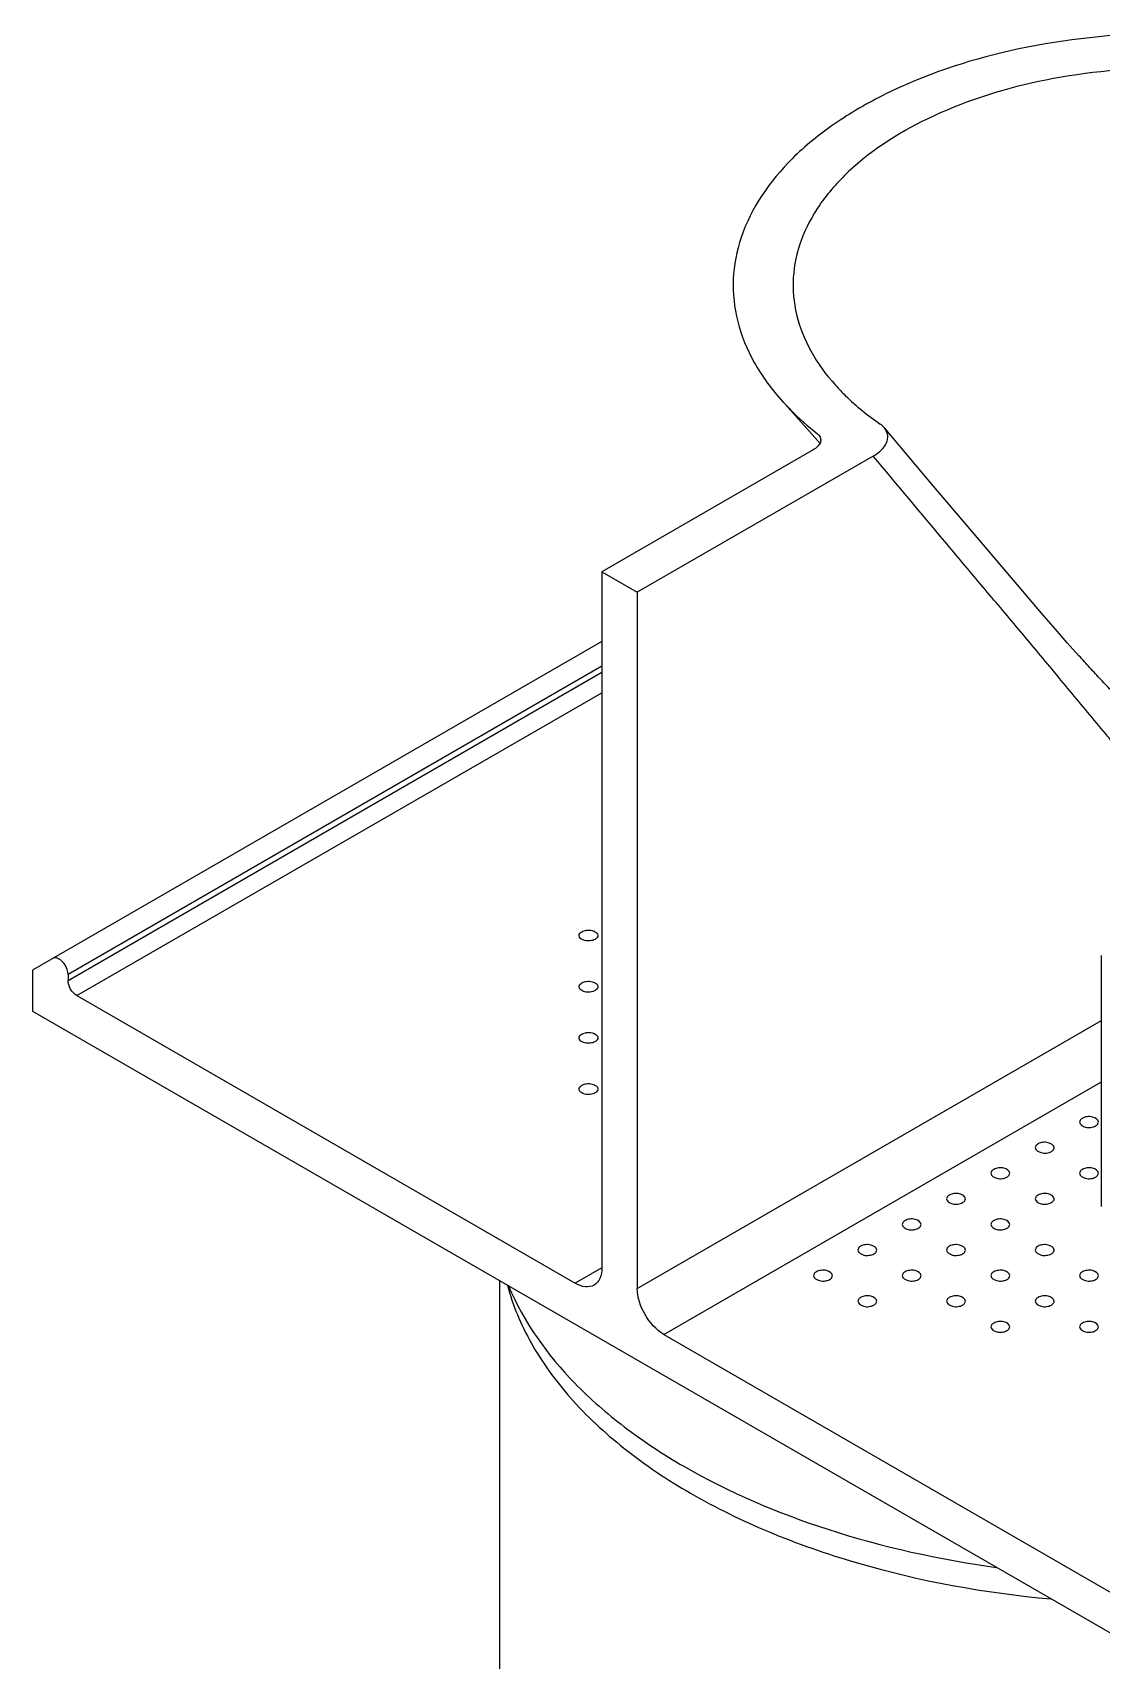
# Model space of a CAD drawing. Header units: millimetres. Extents: x 0 to 1189, y 0 to 841.
# Drawn here: x 545.5 to 630.7, y 345.5 to 475.3 of the extents above; entities that cross this region are included whole.
import ezdxf

# ---------------------------------------------------------------- set-up
doc = ezdxf.new("R2010")
doc.units = ezdxf.units.MM
doc.header["$LTSCALE"] = 65.395
doc.layers.get('0').update_dxf_attribs({"linetype": 'CONTINUOUS'})
doc.layers.add('AXIS', color=7, linetype='CONTINUOUS')
doc.layers.add('SURFACES', color=7, linetype='CONTINUOUS')

msp = doc.modelspace()

# ---------------------------------------------------------------- linework, layer by layer
at = {"color": 7, "linetype": 'Continuous'}
for p, q in [((607.73, 442.04), (590.88, 432.31)), ((612.53, 441.54), (593.71, 430.67)), ((590.88, 432.31), (590.88, 376.78)), ((590.88, 432.31), (593.71, 430.67)), ((593.71, 430.67), (593.71, 375.15)), ((590.88, 426.74), (545.49, 400.54)), ((628.93, 425.61), (628.93, 425.61)), ((545.49, 400.54), (545.49, 397.27)), ((548.32, 400.2), (548.32, 399.72)), ((549.03, 398.5), (588.76, 375.56)), ((595.83, 371.48), (635.56, 348.54))]:
    msp.add_line(p, q, dxfattribs=at)
at = {"color": 9, "linetype": 'Continuous'}
for p, q in [((590.88, 424.77), (548.32, 400.2)), ((548.32, 399.72), (590.88, 424.3)), ((549.03, 398.5), (590.88, 422.66)), ((593.71, 375.15), (630.72, 396.52)), ((595.83, 371.48), (630.72, 391.62)), ((590.88, 376.78), (588.76, 375.56))]:
    msp.add_line(p, q, dxfattribs=at)
at = {"color": 7, "linetype": 'Continuous'}
msp.add_lwpolyline([(628.93, 425.61), (628, 426.65), (627.06, 427.73), (625.94, 429.02), (623.99, 431.3), (620.99, 434.82), (617.17, 439.33), (613.41, 443.79)], dxfattribs=at)
for points, knots in [([(656.67, 471.37), (653.36, 472.77), (646.11, 474.78), (634.81, 475.59), (623.66, 474.29), (615.12, 471.46), (609.45, 468.18), (605.15, 464.71), (602.11, 460.38), (601.2, 455.65), (601.57, 452.19), (602.95, 448.84), (604.43, 446.85), (605.28, 445.9)], [0, 0, 0, 0, 0.144052, 0.297954, 0.450532, 0.590914, 0.654074, 0.711776, 0.81153, 0.856872, 0.901868, 0.948932, 1, 1, 1, 1]), ([(655.34, 468.47), (652.53, 469.83), (646.27, 471.82), (636.39, 472.81), (626.46, 471.9), (617.59, 469.19), (611.51, 465.45), (608.21, 461.73), (606.66, 458.84), (606, 455.8), (606.28, 452.74), (607.47, 449.77), (608.76, 448.02), (609.52, 447.18)], [0, 0, 0, 0, 0.141008, 0.293783, 0.446857, 0.588678, 0.710692, 0.763654, 0.811981, 0.857375, 0.902235, 0.9491, 1, 1, 1, 1]), ([(609.52, 447.18), (609.77, 446.9), (610.86, 445.76), (612.1, 444.76), (613.09, 444.08)], [0, 0, 0, 0, 0.238882, 1, 1, 1, 1]), ([(605.28, 445.9), (605.49, 445.68), (606.36, 444.75), (607.32, 443.91), (608.07, 443.31)], [0, 0, 0, 0, 0.242117, 1, 1, 1, 1]), ([(608.19, 443.2), (608.26, 443.11), (608.37, 442.9), (608.3, 442.55), (608.07, 442.26), (607.86, 442.11), (607.73, 442.04)], [0, 0, 0, 0, 0.234646, 0.457112, 0.708255, 1, 1, 1, 1]), ([(612.53, 441.54), (612.77, 441.67), (613.18, 441.97), (613.62, 442.54), (613.75, 443.21), (613.55, 443.62), (613.41, 443.79)], [0, 0, 0, 0, 0.291987, 0.543024, 0.765622, 1, 1, 1, 1]), ([(548.32, 400.2), (548.32, 400.38), (548.21, 400.75), (547.9, 401.28), (547.35, 401.61), (547.11, 401.48)], [0, 0, 0, 0, 0.277659, 0.577358, 1, 1, 1, 1]), ([(549.03, 398.5), (548.82, 398.62), (548.48, 399), (548.32, 399.48), (548.32, 399.72)], [0, 0, 0, 0, 0.499999, 1, 1, 1, 1]), ([(590.88, 376.78), (590.88, 376.5), (590.81, 375.96), (590.46, 375.53), (590.26, 375.41)], [0, 0, 0, 0, 0.550825, 1, 1, 1, 1]), ([(590.26, 375.41), (590.06, 375.29), (589.5, 375.21), (589.01, 375.42), (588.76, 375.56)], [0, 0, 0, 0, 0.449176, 1, 1, 1, 1]), ([(595.83, 371.48), (595.2, 371.84), (594.21, 372.99), (593.71, 374.42), (593.71, 375.15)], [0, 0, 0, 0, 0.499999, 1, 1, 1, 1])]:
    msp.add_open_spline(points, degree=3, knots=knots, dxfattribs=at)
at = {"color": 9, "linetype": 'Continuous'}
for points, knots in [([(659.74, 468.79), (658.79, 466.56), (656.89, 462.1), (654.04, 455.41), (651.19, 448.71), (648.81, 443.14), (646.91, 438.68), (645.49, 435.33), (644.07, 431.98), (642.65, 428.63), (641.23, 425.29), (640.06, 422.49), (639.11, 420.26), (638.36, 418.59), (637.6, 417.27), (636.81, 416.39), (636.04, 415.78), (634.94, 415.45), (633.88, 416.03), (633.16, 416.83), (632.45, 417.68), (631.74, 418.54), (630.8, 419.69), (629.62, 421.11), (628.2, 422.82), (626.78, 424.53), (625.36, 426.23), (623.46, 428.5), (621.08, 431.33), (617.28, 435.87), (614.43, 439.27), (612.53, 441.54)], [0, 0, 0, 0, 0.077641, 0.155281, 0.23292, 0.310558, 0.349376, 0.388192, 0.427005, 0.465814, 0.504613, 0.543399, 0.562815, 0.582347, 0.601944, 0.611362, 0.61995, 0.63349, 0.644842, 0.656463, 0.668296, 0.680166, 0.692034, 0.715753, 0.739455, 0.76315, 0.786839, 0.810527, 0.857898, 0.905266, 1, 1, 1, 1]), ([(655.34, 468.47), (654.26, 465.94), (652.11, 460.88), (649.42, 454.56), (647.28, 449.49), (645.67, 445.69), (644.06, 441.89), (642.45, 438.09), (640.85, 434.27), (639.53, 431.09), (638.48, 428.53), (637.71, 426.61), (637.09, 424.99), (636.61, 423.69), (636.32, 422.87), (636.11, 422.2), (635.96, 421.7), (635.82, 421.2), (635.71, 420.78), (635.63, 420.44), (635.57, 420.19), (635.52, 419.93), (635.46, 419.7), (635.35, 419.44), (635.1, 419.52), (634.94, 419.63), (634.72, 419.8), (634.47, 420.02), (634.17, 420.28), (633.88, 420.53), (633.51, 420.86), (633.08, 421.27), (632.57, 421.76), (632.08, 422.25), (631.45, 422.89), (630.69, 423.69), (629.8, 424.65), (629.22, 425.29), (628.93, 425.61)], [0, 0, 0, 0, 0.133371, 0.266769, 0.333483, 0.400214, 0.466966, 0.53375, 0.600586, 0.667507, 0.701018, 0.734581, 0.768213, 0.785062, 0.801935, 0.81038, 0.818829, 0.827281, 0.835731, 0.839954, 0.844172, 0.848379, 0.852546, 0.8563, 0.859491, 0.862848, 0.866206, 0.872796, 0.879191, 0.885402, 0.891456, 0.903189, 0.91455, 0.925649, 0.936558, 0.957993, 0.979099, 1, 1, 1, 1]), ([(583.35, 375.41), (583.78, 373.81), (585.13, 370.6), (588.34, 366.2), (592.68, 362.17), (598.03, 358.6), (604.27, 355.56), (613.77, 352.24), (621.44, 350.86), (626.69, 350.39)], [0, 0, 0, 0, 0.094234, 0.195984, 0.307278, 0.428846, 0.560359, 0.700675, 1, 1, 1, 1])]:
    msp.add_open_spline(points, degree=3, knots=knots, dxfattribs=at)
at = {"color": 7, "linetype": 'Continuous'}
for points in [[(613.41, 443.79), (613.32, 443.9), (613.21, 444), (613.09, 444.08)], [(608.07, 443.31), (608.12, 443.28), (608.15, 443.24), (608.19, 443.2)]]:
    msp.add_open_spline(points, degree=3, dxfattribs=at)
at = {"layer": 'AXIS', "color": 7, "linetype": 'Continuous'}
msp.add_line((630.72, 381.68), (630.72, 401.7), dxfattribs=at)
for points, knots in [([(589.07, 403.3), (589.07, 403.32), (589.09, 403.45), (589.2, 403.55), (589.29, 403.6)], [0, 0, 0, 0, 0.220966, 1, 1, 1, 1]), ([(590.35, 402.99), (590.23, 402.92), (589.95, 402.85), (589.49, 402.86), (589.07, 403.09), (589.07, 403.3)], [0, 0, 0, 0, 0.277667, 0.577386, 1, 1, 1, 1]), ([(589.29, 403.6), (589.4, 403.67), (589.69, 403.74), (590.15, 403.73), (590.57, 403.5), (590.57, 403.3)], [0, 0, 0, 0, 0.277667, 0.577386, 1, 1, 1, 1]), ([(590.57, 403.3), (590.57, 403.27), (590.54, 403.14), (590.43, 403.04), (590.35, 402.99)], [0, 0, 0, 0, 0.220966, 1, 1, 1, 1]), ([(589.07, 399.21), (589.07, 399.24), (589.09, 399.37), (589.2, 399.47), (589.29, 399.52)], [0, 0, 0, 0, 0.220966, 1, 1, 1, 1]), ([(590.35, 398.91), (590.23, 398.84), (589.95, 398.77), (589.49, 398.77), (589.07, 399.01), (589.07, 399.21)], [0, 0, 0, 0, 0.277667, 0.577386, 1, 1, 1, 1]), ([(589.29, 399.52), (589.4, 399.59), (589.69, 399.66), (590.15, 399.65), (590.57, 399.42), (590.57, 399.21)], [0, 0, 0, 0, 0.277667, 0.577386, 1, 1, 1, 1]), ([(590.57, 399.21), (590.57, 399.18), (590.54, 399.05), (590.43, 398.96), (590.35, 398.91)], [0, 0, 0, 0, 0.220966, 1, 1, 1, 1]), ([(589.07, 395.13), (589.07, 395.16), (589.09, 395.29), (589.2, 395.39), (589.29, 395.44)], [0, 0, 0, 0, 0.220966, 1, 1, 1, 1]), ([(590.35, 394.82), (590.23, 394.76), (589.95, 394.69), (589.49, 394.69), (589.07, 394.93), (589.07, 395.13)], [0, 0, 0, 0, 0.277667, 0.577386, 1, 1, 1, 1]), ([(589.29, 395.44), (589.4, 395.5), (589.69, 395.58), (590.15, 395.57), (590.57, 395.33), (590.57, 395.13)], [0, 0, 0, 0, 0.277667, 0.577386, 1, 1, 1, 1]), ([(590.57, 395.13), (590.57, 395.1), (590.54, 394.97), (590.43, 394.88), (590.35, 394.82)], [0, 0, 0, 0, 0.220966, 1, 1, 1, 1]), ([(589.07, 391.05), (589.07, 391.08), (589.09, 391.21), (589.2, 391.3), (589.29, 391.35)], [0, 0, 0, 0, 0.220966, 1, 1, 1, 1]), ([(590.35, 390.74), (590.23, 390.68), (589.95, 390.6), (589.49, 390.61), (589.07, 390.84), (589.07, 391.05)], [0, 0, 0, 0, 0.277667, 0.577386, 1, 1, 1, 1]), ([(589.29, 391.35), (589.4, 391.42), (589.69, 391.49), (590.15, 391.49), (590.57, 391.25), (590.57, 391.05)], [0, 0, 0, 0, 0.277667, 0.577386, 1, 1, 1, 1]), ([(590.57, 391.05), (590.57, 391.02), (590.54, 390.89), (590.43, 390.79), (590.35, 390.74)], [0, 0, 0, 0, 0.220966, 1, 1, 1, 1]), ([(629.2, 388.72), (629.17, 388.7), (629.06, 388.63), (628.98, 388.51), (628.98, 388.42)], [0, 0, 0, 0, 0.293914, 1, 1, 1, 1]), ([(628.98, 388.42), (628.98, 388.21), (629.4, 387.98), (629.86, 387.97), (630.15, 388.04), (630.26, 388.11)], [0, 0, 0, 0, 0.422614, 0.722333, 1, 1, 1, 1]), ([(630.48, 388.42), (630.48, 388.62), (630.06, 388.86), (629.6, 388.86), (629.32, 388.79), (629.2, 388.72)], [0, 0, 0, 0, 0.422614, 0.722333, 1, 1, 1, 1]), ([(630.26, 388.11), (630.29, 388.13), (630.4, 388.2), (630.48, 388.33), (630.48, 388.42)], [0, 0, 0, 0, 0.293914, 1, 1, 1, 1]), ([(625.67, 386.68), (625.63, 386.66), (625.53, 386.59), (625.45, 386.47), (625.45, 386.38)], [0, 0, 0, 0, 0.293914, 1, 1, 1, 1]), ([(625.45, 386.38), (625.45, 386.17), (625.87, 385.94), (626.33, 385.93), (626.61, 386), (626.73, 386.07)], [0, 0, 0, 0, 0.422614, 0.722333, 1, 1, 1, 1]), ([(626.95, 386.38), (626.95, 386.58), (626.52, 386.81), (626.06, 386.82), (625.78, 386.75), (625.67, 386.68)], [0, 0, 0, 0, 0.422614, 0.722333, 1, 1, 1, 1]), ([(626.73, 386.07), (626.76, 386.09), (626.86, 386.16), (626.95, 386.28), (626.95, 386.38)], [0, 0, 0, 0, 0.293914, 1, 1, 1, 1]), ([(622.13, 384.64), (622.1, 384.62), (621.99, 384.55), (621.91, 384.43), (621.91, 384.33)], [0, 0, 0, 0, 0.293914, 1, 1, 1, 1]), ([(621.91, 384.33), (621.91, 384.13), (622.33, 383.9), (622.79, 383.89), (623.07, 383.96), (623.19, 384.03)], [0, 0, 0, 0, 0.422614, 0.722333, 1, 1, 1, 1]), ([(623.41, 384.33), (623.41, 384.54), (622.99, 384.77), (622.53, 384.78), (622.25, 384.71), (622.13, 384.64)], [0, 0, 0, 0, 0.422614, 0.722333, 1, 1, 1, 1]), ([(623.19, 384.03), (623.22, 384.05), (623.33, 384.12), (623.41, 384.24), (623.41, 384.33)], [0, 0, 0, 0, 0.293914, 1, 1, 1, 1]), ([(629.2, 384.64), (629.17, 384.62), (629.06, 384.55), (628.98, 384.43), (628.98, 384.33)], [0, 0, 0, 0, 0.293914, 1, 1, 1, 1]), ([(628.98, 384.33), (628.98, 384.13), (629.4, 383.9), (629.86, 383.89), (630.15, 383.96), (630.26, 384.03)], [0, 0, 0, 0, 0.422614, 0.722333, 1, 1, 1, 1]), ([(630.48, 384.33), (630.48, 384.54), (630.06, 384.77), (629.6, 384.78), (629.32, 384.71), (629.2, 384.64)], [0, 0, 0, 0, 0.422614, 0.722333, 1, 1, 1, 1]), ([(630.26, 384.03), (630.29, 384.05), (630.4, 384.12), (630.48, 384.24), (630.48, 384.33)], [0, 0, 0, 0, 0.293914, 1, 1, 1, 1]), ([(618.59, 382.6), (618.56, 382.58), (618.46, 382.51), (618.37, 382.38), (618.37, 382.29)], [0, 0, 0, 0, 0.293914, 1, 1, 1, 1]), ([(618.37, 382.29), (618.37, 382.09), (618.8, 381.85), (619.26, 381.85), (619.54, 381.92), (619.65, 381.99)], [0, 0, 0, 0, 0.422614, 0.722333, 1, 1, 1, 1]), ([(619.87, 382.29), (619.87, 382.5), (619.45, 382.73), (618.99, 382.74), (618.71, 382.67), (618.59, 382.6)], [0, 0, 0, 0, 0.422614, 0.722333, 1, 1, 1, 1]), ([(619.65, 381.99), (619.69, 382.01), (619.79, 382.08), (619.87, 382.2), (619.87, 382.29)], [0, 0, 0, 0, 0.293914, 1, 1, 1, 1]), ([(625.67, 382.6), (625.63, 382.58), (625.53, 382.51), (625.45, 382.38), (625.45, 382.29)], [0, 0, 0, 0, 0.293914, 1, 1, 1, 1]), ([(625.45, 382.29), (625.45, 382.09), (625.87, 381.85), (626.33, 381.85), (626.61, 381.92), (626.73, 381.99)], [0, 0, 0, 0, 0.422614, 0.722333, 1, 1, 1, 1]), ([(626.95, 382.29), (626.95, 382.5), (626.52, 382.73), (626.06, 382.74), (625.78, 382.67), (625.67, 382.6)], [0, 0, 0, 0, 0.422614, 0.722333, 1, 1, 1, 1]), ([(626.73, 381.99), (626.76, 382.01), (626.86, 382.08), (626.95, 382.2), (626.95, 382.29)], [0, 0, 0, 0, 0.293914, 1, 1, 1, 1]), ([(615.06, 380.56), (615.03, 380.54), (614.92, 380.47), (614.84, 380.34), (614.84, 380.25)], [0, 0, 0, 0, 0.293914, 1, 1, 1, 1]), ([(616.34, 380.25), (616.34, 380.46), (615.92, 380.69), (615.46, 380.7), (615.17, 380.63), (615.06, 380.56)], [0, 0, 0, 0, 0.422614, 0.722333, 1, 1, 1, 1]), ([(622.13, 380.56), (622.1, 380.54), (621.99, 380.47), (621.91, 380.34), (621.91, 380.25)], [0, 0, 0, 0, 0.293914, 1, 1, 1, 1]), ([(623.41, 380.25), (623.41, 380.46), (622.99, 380.69), (622.53, 380.7), (622.25, 380.63), (622.13, 380.56)], [0, 0, 0, 0, 0.422614, 0.722333, 1, 1, 1, 1]), ([(614.84, 380.25), (614.84, 380.05), (615.26, 379.81), (615.72, 379.81), (616, 379.88), (616.12, 379.95)], [0, 0, 0, 0, 0.422614, 0.722333, 1, 1, 1, 1]), ([(616.12, 379.95), (616.15, 379.96), (616.26, 380.04), (616.34, 380.16), (616.34, 380.25)], [0, 0, 0, 0, 0.293914, 1, 1, 1, 1]), ([(621.91, 380.25), (621.91, 380.05), (622.33, 379.81), (622.79, 379.81), (623.07, 379.88), (623.19, 379.95)], [0, 0, 0, 0, 0.422614, 0.722333, 1, 1, 1, 1]), ([(623.19, 379.95), (623.22, 379.96), (623.33, 380.04), (623.41, 380.16), (623.41, 380.25)], [0, 0, 0, 0, 0.293914, 1, 1, 1, 1]), ([(611.52, 378.52), (611.49, 378.5), (611.39, 378.43), (611.3, 378.3), (611.3, 378.21)], [0, 0, 0, 0, 0.293914, 1, 1, 1, 1]), ([(611.3, 378.21), (611.3, 378.01), (611.73, 377.77), (612.18, 377.77), (612.47, 377.84), (612.58, 377.9)], [0, 0, 0, 0, 0.422614, 0.722333, 1, 1, 1, 1]), ([(612.8, 378.21), (612.8, 378.41), (612.38, 378.65), (611.92, 378.66), (611.64, 378.58), (611.52, 378.52)], [0, 0, 0, 0, 0.422614, 0.722333, 1, 1, 1, 1]), ([(612.58, 377.9), (612.62, 377.92), (612.72, 377.99), (612.8, 378.12), (612.8, 378.21)], [0, 0, 0, 0, 0.293914, 1, 1, 1, 1]), ([(618.59, 378.52), (618.56, 378.5), (618.46, 378.43), (618.37, 378.3), (618.37, 378.21)], [0, 0, 0, 0, 0.293914, 1, 1, 1, 1]), ([(618.37, 378.21), (618.37, 378.01), (618.8, 377.77), (619.26, 377.77), (619.54, 377.84), (619.65, 377.9)], [0, 0, 0, 0, 0.422614, 0.722333, 1, 1, 1, 1]), ([(619.87, 378.21), (619.87, 378.41), (619.45, 378.65), (618.99, 378.66), (618.71, 378.58), (618.59, 378.52)], [0, 0, 0, 0, 0.422614, 0.722333, 1, 1, 1, 1]), ([(619.65, 377.9), (619.69, 377.92), (619.79, 377.99), (619.87, 378.12), (619.87, 378.21)], [0, 0, 0, 0, 0.293914, 1, 1, 1, 1]), ([(625.67, 378.52), (625.63, 378.5), (625.53, 378.43), (625.45, 378.3), (625.45, 378.21)], [0, 0, 0, 0, 0.293914, 1, 1, 1, 1]), ([(625.45, 378.21), (625.45, 378.01), (625.87, 377.77), (626.33, 377.77), (626.61, 377.84), (626.73, 377.9)], [0, 0, 0, 0, 0.422614, 0.722333, 1, 1, 1, 1]), ([(626.95, 378.21), (626.95, 378.41), (626.52, 378.65), (626.06, 378.66), (625.78, 378.58), (625.67, 378.52)], [0, 0, 0, 0, 0.422614, 0.722333, 1, 1, 1, 1]), ([(626.73, 377.9), (626.76, 377.92), (626.86, 377.99), (626.95, 378.12), (626.95, 378.21)], [0, 0, 0, 0, 0.293914, 1, 1, 1, 1]), ([(609.27, 376.17), (609.27, 376.37), (608.85, 376.61), (608.39, 376.61), (608.1, 376.54), (607.99, 376.48)], [0, 0, 0, 0, 0.422614, 0.722333, 1, 1, 1, 1]), ([(616.34, 376.17), (616.34, 376.37), (615.92, 376.61), (615.46, 376.61), (615.17, 376.54), (615.06, 376.48)], [0, 0, 0, 0, 0.422614, 0.722333, 1, 1, 1, 1]), ([(623.41, 376.17), (623.41, 376.37), (622.99, 376.61), (622.53, 376.61), (622.25, 376.54), (622.13, 376.48)], [0, 0, 0, 0, 0.422614, 0.722333, 1, 1, 1, 1]), ([(630.48, 376.17), (630.48, 376.37), (630.06, 376.61), (629.6, 376.61), (629.32, 376.54), (629.2, 376.48)], [0, 0, 0, 0, 0.422614, 0.722333, 1, 1, 1, 1]), ([(583.45, 375.34), (584.66, 372.46), (587.59, 368.38), (592.71, 363.93), (599.28, 359.61), (609.18, 355.43), (617.78, 353.53), (622.32, 352.9)], [0, 0, 0, 0, 0.200894, 0.314034, 0.436116, 0.705014, 1, 1, 1, 1]), ([(607.99, 376.48), (607.95, 376.46), (607.85, 376.39), (607.77, 376.26), (607.77, 376.17)], [0, 0, 0, 0, 0.293914, 1, 1, 1, 1]), ([(607.77, 376.17), (607.77, 375.97), (608.19, 375.73), (608.65, 375.72), (608.93, 375.8), (609.05, 375.86)], [0, 0, 0, 0, 0.422614, 0.722333, 1, 1, 1, 1]), ([(609.05, 375.86), (609.08, 375.88), (609.19, 375.95), (609.27, 376.08), (609.27, 376.17)], [0, 0, 0, 0, 0.293914, 1, 1, 1, 1]), ([(615.06, 376.48), (615.03, 376.46), (614.92, 376.39), (614.84, 376.26), (614.84, 376.17)], [0, 0, 0, 0, 0.293914, 1, 1, 1, 1]), ([(614.84, 376.17), (614.84, 375.97), (615.26, 375.73), (615.72, 375.72), (616, 375.8), (616.12, 375.86)], [0, 0, 0, 0, 0.422614, 0.722333, 1, 1, 1, 1]), ([(616.12, 375.86), (616.15, 375.88), (616.26, 375.95), (616.34, 376.08), (616.34, 376.17)], [0, 0, 0, 0, 0.293914, 1, 1, 1, 1]), ([(622.13, 376.48), (622.1, 376.46), (621.99, 376.39), (621.91, 376.26), (621.91, 376.17)], [0, 0, 0, 0, 0.293914, 1, 1, 1, 1]), ([(621.91, 376.17), (621.91, 375.97), (622.33, 375.73), (622.79, 375.72), (623.07, 375.8), (623.19, 375.86)], [0, 0, 0, 0, 0.422614, 0.722333, 1, 1, 1, 1]), ([(623.19, 375.86), (623.22, 375.88), (623.33, 375.95), (623.41, 376.08), (623.41, 376.17)], [0, 0, 0, 0, 0.293914, 1, 1, 1, 1]), ([(629.2, 376.48), (629.17, 376.46), (629.06, 376.39), (628.98, 376.26), (628.98, 376.17)], [0, 0, 0, 0, 0.293914, 1, 1, 1, 1]), ([(628.98, 376.17), (628.98, 375.97), (629.4, 375.73), (629.86, 375.72), (630.15, 375.8), (630.26, 375.86)], [0, 0, 0, 0, 0.422614, 0.722333, 1, 1, 1, 1]), ([(630.26, 375.86), (630.29, 375.88), (630.4, 375.95), (630.48, 376.08), (630.48, 376.17)], [0, 0, 0, 0, 0.293914, 1, 1, 1, 1]), ([(611.52, 374.43), (611.49, 374.42), (611.39, 374.34), (611.3, 374.22), (611.3, 374.13)], [0, 0, 0, 0, 0.293914, 1, 1, 1, 1]), ([(611.3, 374.13), (611.3, 373.92), (611.73, 373.69), (612.18, 373.68), (612.47, 373.76), (612.58, 373.82)], [0, 0, 0, 0, 0.422614, 0.722333, 1, 1, 1, 1]), ([(612.8, 374.13), (612.8, 374.33), (612.38, 374.57), (611.92, 374.57), (611.64, 374.5), (611.52, 374.43)], [0, 0, 0, 0, 0.422614, 0.722333, 1, 1, 1, 1]), ([(612.58, 373.82), (612.62, 373.84), (612.72, 373.91), (612.8, 374.04), (612.8, 374.13)], [0, 0, 0, 0, 0.293914, 1, 1, 1, 1]), ([(618.59, 374.43), (618.56, 374.42), (618.46, 374.34), (618.37, 374.22), (618.37, 374.13)], [0, 0, 0, 0, 0.293914, 1, 1, 1, 1]), ([(618.37, 374.13), (618.37, 373.92), (618.8, 373.69), (619.26, 373.68), (619.54, 373.76), (619.65, 373.82)], [0, 0, 0, 0, 0.422614, 0.722333, 1, 1, 1, 1]), ([(619.87, 374.13), (619.87, 374.33), (619.45, 374.57), (618.99, 374.57), (618.71, 374.5), (618.59, 374.43)], [0, 0, 0, 0, 0.422614, 0.722333, 1, 1, 1, 1]), ([(619.65, 373.82), (619.69, 373.84), (619.79, 373.91), (619.87, 374.04), (619.87, 374.13)], [0, 0, 0, 0, 0.293914, 1, 1, 1, 1]), ([(625.67, 374.43), (625.63, 374.42), (625.53, 374.34), (625.45, 374.22), (625.45, 374.13)], [0, 0, 0, 0, 0.293914, 1, 1, 1, 1]), ([(625.45, 374.13), (625.45, 373.92), (625.87, 373.69), (626.33, 373.68), (626.61, 373.76), (626.73, 373.82)], [0, 0, 0, 0, 0.422614, 0.722333, 1, 1, 1, 1]), ([(626.95, 374.13), (626.95, 374.33), (626.52, 374.57), (626.06, 374.57), (625.78, 374.5), (625.67, 374.43)], [0, 0, 0, 0, 0.422614, 0.722333, 1, 1, 1, 1]), ([(626.73, 373.82), (626.76, 373.84), (626.86, 373.91), (626.95, 374.04), (626.95, 374.13)], [0, 0, 0, 0, 0.293914, 1, 1, 1, 1]), ([(622.13, 372.39), (622.1, 372.37), (621.99, 372.3), (621.91, 372.18), (621.91, 372.09)], [0, 0, 0, 0, 0.293914, 1, 1, 1, 1]), ([(621.91, 372.09), (621.91, 371.88), (622.33, 371.65), (622.79, 371.64), (623.07, 371.71), (623.19, 371.78)], [0, 0, 0, 0, 0.422614, 0.722333, 1, 1, 1, 1]), ([(623.41, 372.09), (623.41, 372.29), (622.99, 372.53), (622.53, 372.53), (622.25, 372.46), (622.13, 372.39)], [0, 0, 0, 0, 0.422614, 0.722333, 1, 1, 1, 1]), ([(623.19, 371.78), (623.22, 371.8), (623.33, 371.87), (623.41, 372), (623.41, 372.09)], [0, 0, 0, 0, 0.293914, 1, 1, 1, 1]), ([(629.2, 372.39), (629.17, 372.37), (629.06, 372.3), (628.98, 372.18), (628.98, 372.09)], [0, 0, 0, 0, 0.293914, 1, 1, 1, 1]), ([(628.98, 372.09), (628.98, 371.88), (629.4, 371.65), (629.86, 371.64), (630.15, 371.71), (630.26, 371.78)], [0, 0, 0, 0, 0.422614, 0.722333, 1, 1, 1, 1]), ([(630.48, 372.09), (630.48, 372.29), (630.06, 372.53), (629.6, 372.53), (629.32, 372.46), (629.2, 372.39)], [0, 0, 0, 0, 0.422614, 0.722333, 1, 1, 1, 1]), ([(630.26, 371.78), (630.29, 371.8), (630.4, 371.87), (630.48, 372), (630.48, 372.09)], [0, 0, 0, 0, 0.293914, 1, 1, 1, 1])]:
    msp.add_open_spline(points, degree=3, knots=knots, dxfattribs=at)
at = {"layer": 'SURFACES', "color": 7, "linetype": 'Continuous'}
for p, q in [((608.3, 442.55), (605.28, 445.91)), ((545.49, 397.27), (639.1, 343.23)), ((582.72, 375.78), (582.72, 307.83))]:
    msp.add_line(p, q, dxfattribs=at)

doc.saveas('drawing.dxf')
